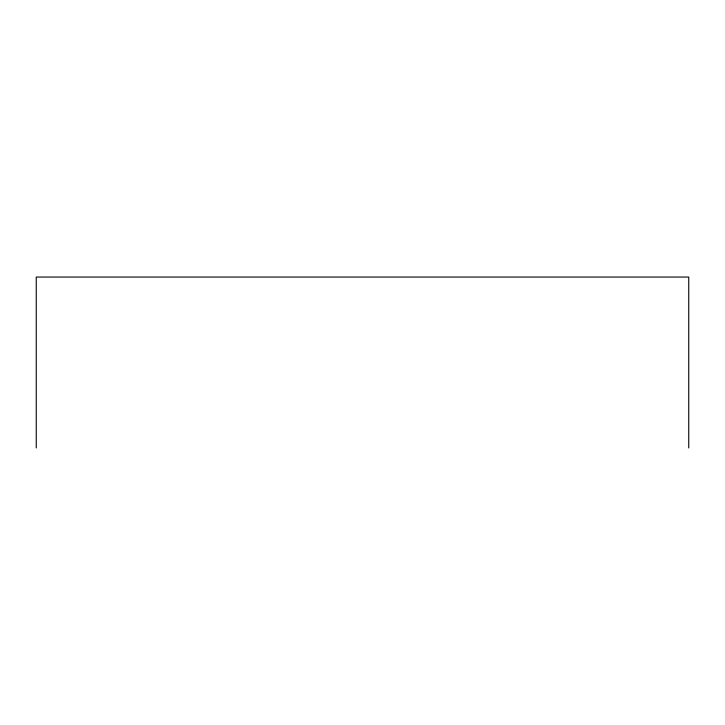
<?xml version="1.0" encoding="UTF-8"?>
<svg xmlns="http://www.w3.org/2000/svg" width="725" height="725" viewBox="0 0 725 725"><rect width="100%" height="100%" fill="white"/><g stroke="black" fill="none" stroke-linecap="round" stroke-linejoin="round"><path stroke-width="1.09" d="M688.75 447.941L688.75 277.059L36.25 277.059L36.25 447.941"/></g></svg>
